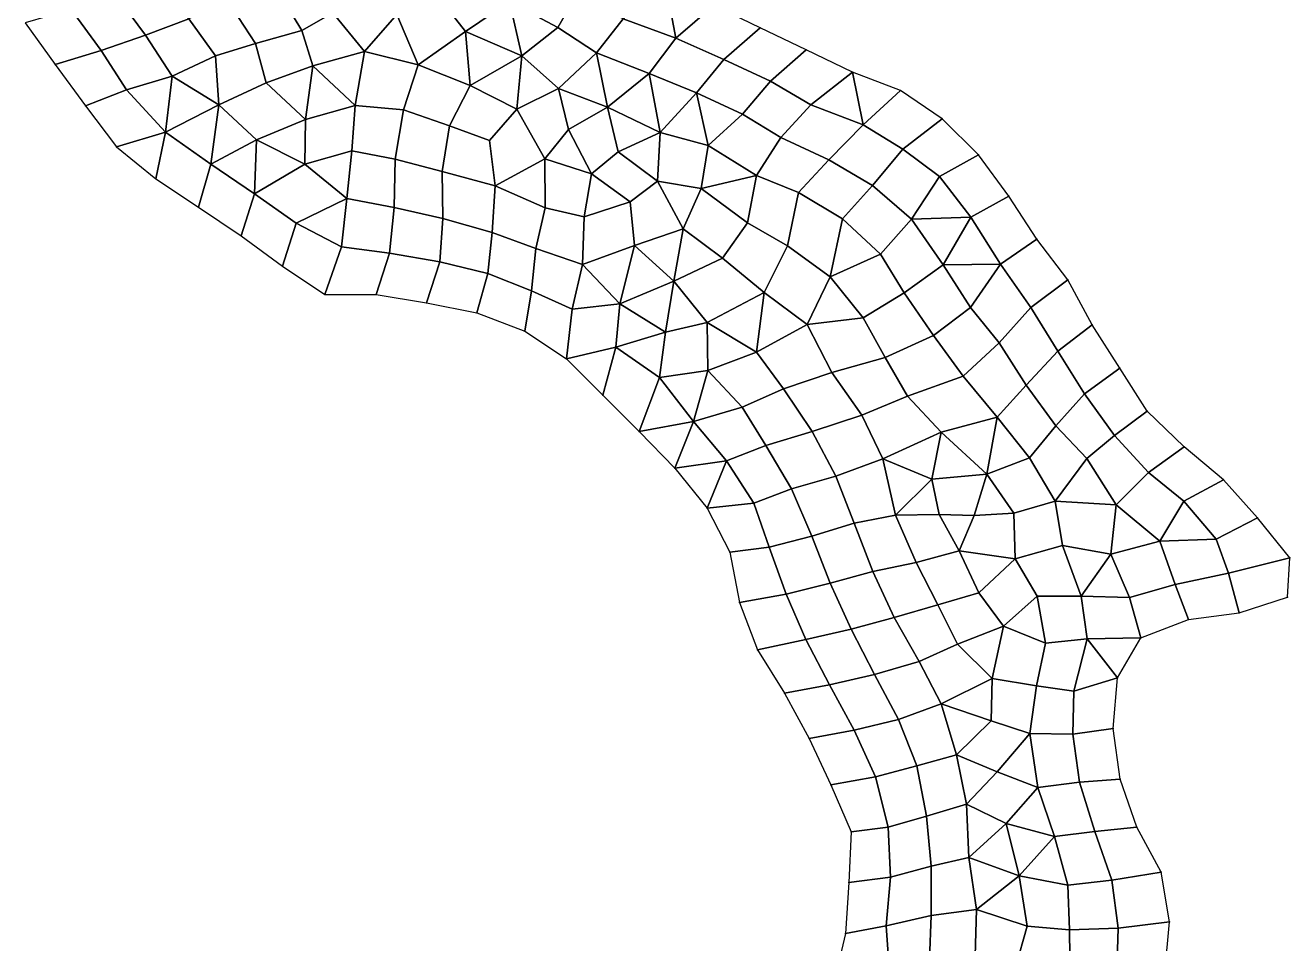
# Model space of a CAD drawing. Extents: x 727294 to 731543, y 8575035 to 8579824.
# Drawn here: x 728298.4 to 728791.2, y 8575365.1 to 8575723.2 of the extents above; entities that cross this region are included whole.
import ezdxf

# ---------------------------------------------------------------- set-up
doc = ezdxf.new("R2010")
doc.units = 0
for name, color, linetype in [('MESH_BOUND', 25, 'CONTINUOUS'), ('MESH_ELEMS', 250, 'CONTINUOUS'), ('MESH_NODES', 18, 'CONTINUOUS')]:
    doc.layers.add(name, color=color, linetype=linetype)

msp = doc.modelspace()

# ---------------------------------------------------------------- linework, layer by layer
at = {"layer": 'MESH_BOUND', "color": 25}
for points in [[(728584.76, 8575722.21, 38.17), (728566.73, 8575730.87, 38.17)], [(728298.43, 8575724.07, 38.17), (728310.06, 8575707.8, 38.17)], [(728602.79, 8575713.55, 38.17), (728584.76, 8575722.21, 38.17)], [(728620.82, 8575704.89, 38.17), (728602.79, 8575713.55, 38.17)], [(728310.06, 8575707.8, 38.17), (728321.93, 8575691.7, 38.17)], [(728639.49, 8575697.75, 38.17), (728620.82, 8575704.89, 38.17)], [(728655.77, 8575686.67, 38.17), (728639.49, 8575697.75, 38.17)], [(728321.93, 8575691.7, 38.17), (728333.96, 8575675.73, 38.17)], [(728669.89, 8575672.61, 38.17), (728655.77, 8575686.67, 38.17)], [(728333.96, 8575675.73, 38.17), (728349.26, 8575663.23, 38.17)], [(728681.67, 8575656.49, 38.17), (728669.89, 8575672.61, 38.17)], [(728349.26, 8575663.23, 38.17), (728365.96, 8575652.23, 38.17)], [(728692.61, 8575639.81, 38.17), (728681.67, 8575656.49, 38.17)], [(728365.96, 8575652.23, 38.17), (728382.52, 8575641.01, 38.17)], [(728382.52, 8575641.01, 38.17), (728398.71, 8575629.28, 38.17)], [(728704.65, 8575623.96, 38.17), (728692.61, 8575639.81, 38.17)], [(728398.71, 8575629.28, 38.17), (728415.12, 8575618.2, 38.17)], [(728714.19, 8575606.38, 38.17), (728704.65, 8575623.96, 38.17)], [(728415.12, 8575618.2, 38.17), (728435.12, 8575618.2, 38.17)], [(728435.12, 8575618.2, 38.17), (728454.84, 8575614.98, 38.17)], [(728454.84, 8575614.98, 38.17), (728474.39, 8575610.99, 38.17)], [(728474.39, 8575610.99, 38.17), (728493.11, 8575603.94, 38.17)], [(728724.91, 8575589.5, 38.17), (728714.19, 8575606.38, 38.17)], [(728493.11, 8575603.94, 38.17), (728509.36, 8575593.06, 38.17)], [(728509.36, 8575593.06, 38.17), (728523.52, 8575578.93, 38.17)], [(728735.67, 8575572.71, 38.17), (728724.91, 8575589.5, 38.17)], [(728523.52, 8575578.93, 38.17), (728537.67, 8575564.8, 38.17)], [(728750.01, 8575558.79, 38.17), (728735.67, 8575572.71, 38.17)], [(728537.67, 8575564.8, 38.17), (728551.57, 8575550.44, 38.17)], [(728765.33, 8575545.93, 38.17), (728750.01, 8575558.79, 38.17)], [(728551.57, 8575550.44, 38.17), (728564.21, 8575534.94, 38.17)], [(728778.6, 8575531.07, 38.17), (728765.33, 8575545.93, 38.17)], [(728564.21, 8575534.94, 38.17), (728573, 8575517.75, 38.17)], [(728791.16, 8575515.5, 38.17), (728778.6, 8575531.07, 38.17)], [(728573, 8575517.75, 38.17), (728576.7, 8575498.12, 38.17)], [(728790.35, 8575500.13, 38.17), (728791.16, 8575515.5, 38.17)], [(728576.7, 8575498.12, 38.17), (728583.77, 8575479.69, 38.17)], [(728771.43, 8575494.13, 38.17), (728790.35, 8575500.13, 38.17)], [(728733.14, 8575484.28, 38.17), (728751.66, 8575491.47, 38.17)], [(728751.66, 8575491.47, 38.17), (728771.43, 8575494.13, 38.17)], [(728723.99, 8575468.79, 38.17), (728733.14, 8575484.28, 38.17)], [(728583.77, 8575479.69, 38.17), (728594.31, 8575462.7, 38.17)], [(728722.3, 8575448.92, 38.17), (728723.99, 8575468.79, 38.17)], [(728594.31, 8575462.7, 38.17), (728603.87, 8575445.13, 38.17)], [(728725.05, 8575429.26, 38.17), (728722.3, 8575448.92, 38.17)], [(728603.87, 8575445.13, 38.17), (728612.32, 8575427.03, 38.17)], [(728731.57, 8575410.51, 38.17), (728725.05, 8575429.26, 38.17)], [(728612.32, 8575427.03, 38.17), (728620.2, 8575408.64, 38.17)], [(728620.2, 8575408.64, 38.17), (728619.33, 8575388.95, 38.17)], [(728741.11, 8575392.93, 38.17), (728731.57, 8575410.51, 38.17)], [(728744.31, 8575373.54, 38.17), (728741.11, 8575392.93, 38.17)], [(728619.33, 8575388.95, 38.17), (728618.06, 8575369, 38.17)], [(728742.55, 8575353.69, 38.17), (728744.31, 8575373.54, 38.17)], [(728618.06, 8575369, 38.17), (728613.51, 8575349.72, 38.17)]]:
    msp.add_polyline3d(points, dxfattribs=at)
at = {"layer": 'MESH_ELEMS', "color": 179}
for points in [[(728396.51, 8575737.34, 38.17), (728406.2, 8575721.14, 38.17), (728418.31, 8575728.06, 38.17), (728407.63, 8575747.32, 38.17)], [(728470.03, 8575720.74, 38.17), (728487.18, 8575732.35, 38.17), (728471.88, 8575744.98, 38.17), (728460.46, 8575732.79, 38.17)], [(728505.9, 8575722.24, 38.17), (728513.19, 8575734.98, 38.17), (728496.37, 8575745.11, 38.17), (728487.18, 8575732.35, 38.17)], [(728345.33, 8575719.24, 38.17), (728362.22, 8575725.69, 38.17), (728350.41, 8575741.16, 38.17), (728333.66, 8575735.06, 38.17)], [(728427.16, 8575739.89, 38.17), (728418.31, 8575728.06, 38.17), (728430.63, 8575712.88, 38.17), (728443.16, 8575727.42, 38.17)], [(728531.45, 8575725.66, 38.17), (728551.96, 8575718.1, 38.17), (728548.12, 8575738.16, 38.17), (728531.45, 8575725.66, 38.17)], [(728566.73, 8575730.87, 38.17), (728548.12, 8575738.16, 38.17), (728551.96, 8575718.1, 38.17), (728566.73, 8575730.87, 38.17)], [(728327.99, 8575713.38, 38.17), (728345.33, 8575719.24, 38.17), (728333.66, 8575735.06, 38.17), (728316.33, 8575729.35, 38.17)], [(728372.52, 8575711.22, 38.17), (728388.13, 8575716.11, 38.17), (728377.12, 8575733.09, 38.17), (728362.22, 8575725.69, 38.17)], [(728396.51, 8575737.34, 38.17), (728377.12, 8575733.09, 38.17), (728388.13, 8575716.11, 38.17), (728406.2, 8575721.14, 38.17)], [(728460.46, 8575732.79, 38.17), (728443.16, 8575727.42, 38.17), (728451.54, 8575707.71, 38.17), (728470.03, 8575720.74, 38.17)], [(728521.08, 8575712.46, 38.17), (728531.45, 8575725.66, 38.17), (728513.19, 8575734.98, 38.17), (728505.9, 8575722.24, 38.17)], [(728316.33, 8575729.35, 38.17), (728298.43, 8575724.07, 38.17), (728310.06, 8575707.8, 38.17), (728327.99, 8575713.38, 38.17)], [(728430.63, 8575712.88, 38.17), (728418.31, 8575728.06, 38.17), (728406.2, 8575721.14, 38.17), (728410.53, 8575707.31, 38.17)], [(728470.03, 8575720.74, 38.17), (728491.87, 8575711.29, 38.17), (728487.18, 8575732.35, 38.17), (728470.03, 8575720.74, 38.17)], [(728487.18, 8575732.35, 38.17), (728491.87, 8575711.29, 38.17), (728505.9, 8575722.24, 38.17), (728487.18, 8575732.35, 38.17)], [(728570.69, 8575709.79, 38.17), (728584.76, 8575722.21, 38.17), (728566.73, 8575730.87, 38.17), (728551.96, 8575718.1, 38.17)], [(728355.68, 8575703.37, 38.17), (728372.52, 8575711.22, 38.17), (728362.22, 8575725.69, 38.17), (728345.33, 8575719.24, 38.17)], [(728430.63, 8575712.88, 38.17), (728451.54, 8575707.71, 38.17), (728443.16, 8575727.42, 38.17), (728430.63, 8575712.88, 38.17)], [(728541.6, 8575704.37, 38.17), (728551.96, 8575718.1, 38.17), (728531.45, 8575725.66, 38.17), (728521.08, 8575712.46, 38.17)], [(728345.33, 8575719.24, 38.17), (728327.99, 8575713.38, 38.17), (728337.84, 8575697.93, 38.17), (728355.68, 8575703.37, 38.17)], [(728410.53, 8575707.31, 38.17), (728406.2, 8575721.14, 38.17), (728388.13, 8575716.11, 38.17), (728392.25, 8575700.73, 38.17)], [(728470.03, 8575720.74, 38.17), (728451.54, 8575707.71, 38.17), (728471.79, 8575699.73, 38.17), (728470.03, 8575720.74, 38.17)], [(728491.87, 8575711.29, 38.17), (728470.03, 8575720.74, 38.17), (728471.79, 8575699.73, 38.17), (728491.87, 8575711.29, 38.17)], [(728505.9, 8575722.24, 38.17), (728491.87, 8575711.29, 38.17), (728506.18, 8575698.52, 38.17), (728521.08, 8575712.46, 38.17)], [(728560, 8575696.76, 38.17), (728570.69, 8575709.79, 38.17), (728551.96, 8575718.1, 38.17), (728541.6, 8575704.37, 38.17)], [(728588.84, 8575701.42, 38.17), (728602.79, 8575713.55, 38.17), (728584.76, 8575722.21, 38.17), (728570.69, 8575709.79, 38.17)], [(728321.93, 8575691.7, 38.17), (728337.84, 8575697.93, 38.17), (728327.99, 8575713.38, 38.17), (728310.06, 8575707.8, 38.17)], [(728392.25, 8575700.73, 38.17), (728388.13, 8575716.11, 38.17), (728372.52, 8575711.22, 38.17), (728373.82, 8575692.08, 38.17)], [(728602.79, 8575713.55, 38.17), (728588.84, 8575701.42, 38.17), (728604.5, 8575692.1, 38.17), (728620.82, 8575704.89, 38.17)], [(728373.82, 8575692.08, 38.17), (728372.52, 8575711.22, 38.17), (728355.68, 8575703.37, 38.17), (728373.82, 8575692.08, 38.17)], [(728426.92, 8575691.88, 38.17), (728430.63, 8575712.88, 38.17), (728410.53, 8575707.31, 38.17), (728426.92, 8575691.88, 38.17)], [(728445.81, 8575690.19, 38.17), (728451.54, 8575707.71, 38.17), (728430.63, 8575712.88, 38.17), (728426.92, 8575691.88, 38.17)], [(728490.04, 8575690.5, 38.17), (728491.87, 8575711.29, 38.17), (728471.79, 8575699.73, 38.17), (728490.04, 8575690.5, 38.17)], [(728490.04, 8575690.5, 38.17), (728506.18, 8575698.52, 38.17), (728491.87, 8575711.29, 38.17), (728490.04, 8575690.5, 38.17)], [(728525.34, 8575691.22, 38.17), (728521.08, 8575712.46, 38.17), (728506.18, 8575698.52, 38.17), (728525.34, 8575691.22, 38.17)], [(728525.34, 8575691.22, 38.17), (728541.6, 8575704.37, 38.17), (728521.08, 8575712.46, 38.17), (728525.34, 8575691.22, 38.17)], [(728577.94, 8575688.44, 38.17), (728588.84, 8575701.42, 38.17), (728570.69, 8575709.79, 38.17), (728560, 8575696.76, 38.17)], [(728337.84, 8575697.93, 38.17), (728353.05, 8575681.47, 38.17), (728355.68, 8575703.37, 38.17), (728337.84, 8575697.93, 38.17)], [(728353.05, 8575681.47, 38.17), (728373.82, 8575692.08, 38.17), (728355.68, 8575703.37, 38.17), (728353.05, 8575681.47, 38.17)], [(728410.53, 8575707.31, 38.17), (728392.25, 8575700.73, 38.17), (728407.66, 8575686.46, 38.17), (728410.53, 8575707.31, 38.17)], [(728410.53, 8575707.31, 38.17), (728407.66, 8575686.46, 38.17), (728426.92, 8575691.88, 38.17), (728410.53, 8575707.31, 38.17)], [(728463.73, 8575683.97, 38.17), (728471.79, 8575699.73, 38.17), (728451.54, 8575707.71, 38.17), (728445.81, 8575690.19, 38.17)], [(728541.6, 8575704.37, 38.17), (728525.34, 8575691.22, 38.17), (728545.78, 8575681.38, 38.17), (728541.6, 8575704.37, 38.17)], [(728560, 8575696.76, 38.17), (728541.6, 8575704.37, 38.17), (728545.78, 8575681.38, 38.17), (728560, 8575696.76, 38.17)], [(728620.82, 8575704.89, 38.17), (728604.5, 8575692.1, 38.17), (728624.88, 8575684.28, 38.17), (728620.82, 8575704.89, 38.17)], [(728639.49, 8575697.75, 38.17), (728620.82, 8575704.89, 38.17), (728624.88, 8575684.28, 38.17), (728639.49, 8575697.75, 38.17)], [(728388.55, 8575678.46, 38.17), (728407.66, 8575686.46, 38.17), (728392.25, 8575700.73, 38.17), (728373.82, 8575692.08, 38.17)], [(728479.38, 8575678.25, 38.17), (728490.04, 8575690.5, 38.17), (728471.79, 8575699.73, 38.17), (728463.73, 8575683.97, 38.17)], [(728510.08, 8575682.57, 38.17), (728506.18, 8575698.52, 38.17), (728490.04, 8575690.5, 38.17), (728500.92, 8575671.04, 38.17)], [(728506.18, 8575698.52, 38.17), (728510.08, 8575682.57, 38.17), (728525.34, 8575691.22, 38.17), (728506.18, 8575698.52, 38.17)], [(728592.9, 8575679.45, 38.17), (728604.5, 8575692.1, 38.17), (728588.84, 8575701.42, 38.17), (728577.94, 8575688.44, 38.17)], [(728337.84, 8575697.93, 38.17), (728321.93, 8575691.7, 38.17), (728333.96, 8575675.73, 38.17), (728353.05, 8575681.47, 38.17)], [(728564.6, 8575676.29, 38.17), (728560, 8575696.76, 38.17), (728545.78, 8575681.38, 38.17), (728564.6, 8575676.29, 38.17)], [(728560, 8575696.76, 38.17), (728564.6, 8575676.29, 38.17), (728577.94, 8575688.44, 38.17), (728560, 8575696.76, 38.17)], [(728639.49, 8575697.75, 38.17), (728624.88, 8575684.28, 38.17), (728640.41, 8575674.86, 38.17), (728655.77, 8575686.67, 38.17)], [(728370.73, 8575668.99, 38.17), (728373.82, 8575692.08, 38.17), (728353.05, 8575681.47, 38.17), (728370.73, 8575668.99, 38.17)], [(728373.82, 8575692.08, 38.17), (728370.73, 8575668.99, 38.17), (728388.55, 8575678.46, 38.17), (728373.82, 8575692.08, 38.17)], [(728425.64, 8575674.16, 38.17), (728426.92, 8575691.88, 38.17), (728407.66, 8575686.46, 38.17), (728407.4, 8575668.98, 38.17)], [(728445.81, 8575690.19, 38.17), (728426.92, 8575691.88, 38.17), (728425.64, 8575674.16, 38.17), (728442.58, 8575670.89, 38.17)], [(728442.58, 8575670.89, 38.17), (728460.84, 8575666.19, 38.17), (728463.73, 8575683.97, 38.17), (728445.81, 8575690.19, 38.17)], [(728500.92, 8575671.04, 38.17), (728490.04, 8575690.5, 38.17), (728479.38, 8575678.25, 38.17), (728481.57, 8575660.51, 38.17)], [(728510.08, 8575682.57, 38.17), (728519.05, 8575665.27, 38.17), (728529.52, 8575673.76, 38.17), (728525.34, 8575691.22, 38.17)], [(728525.34, 8575691.22, 38.17), (728529.52, 8575673.76, 38.17), (728545.78, 8575681.38, 38.17), (728525.34, 8575691.22, 38.17)], [(728577.94, 8575688.44, 38.17), (728564.6, 8575676.29, 38.17), (728583.42, 8575664.6, 38.17), (728592.9, 8575679.45, 38.17)], [(728611.57, 8575670.73, 38.17), (728624.88, 8575684.28, 38.17), (728604.5, 8575692.1, 38.17), (728592.9, 8575679.45, 38.17)], [(728407.66, 8575686.46, 38.17), (728388.55, 8575678.46, 38.17), (728407.4, 8575668.98, 38.17), (728407.66, 8575686.46, 38.17)], [(728479.38, 8575678.25, 38.17), (728463.73, 8575683.97, 38.17), (728460.84, 8575666.19, 38.17), (728481.57, 8575660.51, 38.17)], [(728628.53, 8575660.66, 38.17), (728640.41, 8575674.86, 38.17), (728624.88, 8575684.28, 38.17), (728611.57, 8575670.73, 38.17)], [(728654.68, 8575664.23, 38.17), (728669.89, 8575672.61, 38.17), (728655.77, 8575686.67, 38.17), (728640.41, 8575674.86, 38.17)], [(728333.96, 8575675.73, 38.17), (728349.26, 8575663.23, 38.17), (728353.05, 8575681.47, 38.17), (728333.96, 8575675.73, 38.17)], [(728349.26, 8575663.23, 38.17), (728365.96, 8575652.23, 38.17), (728370.73, 8575668.99, 38.17), (728353.05, 8575681.47, 38.17)], [(728370.73, 8575668.99, 38.17), (728387.81, 8575657.42, 38.17), (728388.55, 8575678.46, 38.17), (728370.73, 8575668.99, 38.17)], [(728407.4, 8575668.98, 38.17), (728388.55, 8575678.46, 38.17), (728387.81, 8575657.42, 38.17), (728407.4, 8575668.98, 38.17)], [(728500.92, 8575671.04, 38.17), (728519.05, 8575665.27, 38.17), (728510.08, 8575682.57, 38.17), (728500.92, 8575671.04, 38.17)], [(728529.52, 8575673.76, 38.17), (728544.81, 8575662.37, 38.17), (728545.78, 8575681.38, 38.17), (728529.52, 8575673.76, 38.17)], [(728544.81, 8575662.37, 38.17), (728561.83, 8575659.48, 38.17), (728564.6, 8575676.29, 38.17), (728545.78, 8575681.38, 38.17)], [(728599.78, 8575658.02, 38.17), (728611.57, 8575670.73, 38.17), (728592.9, 8575679.45, 38.17), (728583.42, 8575664.6, 38.17)], [(728407.4, 8575668.98, 38.17), (728423.71, 8575655.61, 38.17), (728425.64, 8575674.16, 38.17), (728407.4, 8575668.98, 38.17)], [(728423.71, 8575655.61, 38.17), (728442.15, 8575652.1, 38.17), (728442.58, 8575670.89, 38.17), (728425.64, 8575674.16, 38.17)], [(728534.2, 8575654.29, 38.17), (728544.81, 8575662.37, 38.17), (728529.52, 8575673.76, 38.17), (728519.05, 8575665.27, 38.17)], [(728583.42, 8575664.6, 38.17), (728564.6, 8575676.29, 38.17), (728561.83, 8575659.48, 38.17), (728583.42, 8575664.6, 38.17)], [(728654.68, 8575664.23, 38.17), (728640.41, 8575674.86, 38.17), (728628.53, 8575660.66, 38.17), (728643.75, 8575647.6, 38.17)], [(728365.96, 8575652.23, 38.17), (728382.52, 8575641.01, 38.17), (728387.81, 8575657.42, 38.17), (728370.73, 8575668.99, 38.17)], [(728404.04, 8575646.02, 38.17), (728423.71, 8575655.61, 38.17), (728407.4, 8575668.98, 38.17), (728387.81, 8575657.42, 38.17)], [(728442.15, 8575652.1, 38.17), (728461.13, 8575647.81, 38.17), (728460.84, 8575666.19, 38.17), (728442.58, 8575670.89, 38.17)], [(728481.57, 8575660.51, 38.17), (728501, 8575651.92, 38.17), (728500.92, 8575671.04, 38.17), (728481.57, 8575660.51, 38.17)], [(728519.05, 8575665.27, 38.17), (728500.92, 8575671.04, 38.17), (728501, 8575651.92, 38.17), (728516.24, 8575648.46, 38.17)], [(728616.83, 8575647.69, 38.17), (728628.53, 8575660.66, 38.17), (728611.57, 8575670.73, 38.17), (728599.78, 8575658.02, 38.17)], [(728666.89, 8575648.33, 38.17), (728681.67, 8575656.49, 38.17), (728669.89, 8575672.61, 38.17), (728654.68, 8575664.23, 38.17)], [(728481.57, 8575660.51, 38.17), (728460.84, 8575666.19, 38.17), (728461.13, 8575647.81, 38.17), (728480.34, 8575642.35, 38.17)], [(728534.2, 8575654.29, 38.17), (728519.05, 8575665.27, 38.17), (728516.24, 8575648.46, 38.17), (728534.2, 8575654.29, 38.17)], [(728583.42, 8575664.6, 38.17), (728561.83, 8575659.48, 38.17), (728579.86, 8575646.11, 38.17), (728583.42, 8575664.6, 38.17)], [(728599.78, 8575658.02, 38.17), (728583.42, 8575664.6, 38.17), (728579.86, 8575646.11, 38.17), (728595.44, 8575637.14, 38.17)], [(728654.68, 8575664.23, 38.17), (728643.75, 8575647.6, 38.17), (728666.89, 8575648.33, 38.17), (728654.68, 8575664.23, 38.17)], [(728480.34, 8575642.35, 38.17), (728497.4, 8575636.17, 38.17), (728501, 8575651.92, 38.17), (728481.57, 8575660.51, 38.17)], [(728534.2, 8575654.29, 38.17), (728535.88, 8575637.23, 38.17), (728554.75, 8575643.85, 38.17), (728544.81, 8575662.37, 38.17)], [(728544.81, 8575662.37, 38.17), (728554.75, 8575643.85, 38.17), (728561.83, 8575659.48, 38.17), (728544.81, 8575662.37, 38.17)], [(728554.75, 8575643.85, 38.17), (728570.15, 8575632.36, 38.17), (728579.86, 8575646.11, 38.17), (728561.83, 8575659.48, 38.17)], [(728631.65, 8575633.88, 38.17), (728643.75, 8575647.6, 38.17), (728628.53, 8575660.66, 38.17), (728616.83, 8575647.69, 38.17)], [(728404.04, 8575646.02, 38.17), (728387.81, 8575657.42, 38.17), (728382.52, 8575641.01, 38.17), (728398.71, 8575629.28, 38.17)], [(728423.71, 8575655.61, 38.17), (728404.04, 8575646.02, 38.17), (728421.64, 8575636.76, 38.17), (728423.71, 8575655.61, 38.17)], [(728421.64, 8575636.76, 38.17), (728440.31, 8575634.35, 38.17), (728442.15, 8575652.1, 38.17), (728423.71, 8575655.61, 38.17)], [(728535.88, 8575637.23, 38.17), (728534.2, 8575654.29, 38.17), (728516.24, 8575648.46, 38.17), (728515.53, 8575629.92, 38.17)], [(728616.83, 8575647.69, 38.17), (728599.78, 8575658.02, 38.17), (728595.44, 8575637.14, 38.17), (728612.02, 8575625.09, 38.17)], [(728681.67, 8575656.49, 38.17), (728666.89, 8575648.33, 38.17), (728678.49, 8575630.04, 38.17), (728692.61, 8575639.81, 38.17)], [(728440.31, 8575634.35, 38.17), (728460.01, 8575630.99, 38.17), (728461.13, 8575647.81, 38.17), (728442.15, 8575652.1, 38.17)], [(728497.4, 8575636.17, 38.17), (728515.53, 8575629.92, 38.17), (728516.24, 8575648.46, 38.17), (728501, 8575651.92, 38.17)], [(728398.71, 8575629.28, 38.17), (728415.12, 8575618.2, 38.17), (728421.64, 8575636.76, 38.17), (728404.04, 8575646.02, 38.17)], [(728480.34, 8575642.35, 38.17), (728461.13, 8575647.81, 38.17), (728460.01, 8575630.99, 38.17), (728478.64, 8575626.43, 38.17)], [(728595.44, 8575637.14, 38.17), (728579.86, 8575646.11, 38.17), (728570.15, 8575632.36, 38.17), (728586.37, 8575618.98, 38.17)], [(728612.02, 8575625.09, 38.17), (728631.65, 8575633.88, 38.17), (728616.83, 8575647.69, 38.17), (728612.02, 8575625.09, 38.17)], [(728656.17, 8575629.77, 38.17), (728643.75, 8575647.6, 38.17), (728631.65, 8575633.88, 38.17), (728640.86, 8575618.85, 38.17)], [(728643.75, 8575647.6, 38.17), (728656.17, 8575629.77, 38.17), (728666.89, 8575648.33, 38.17), (728643.75, 8575647.6, 38.17)], [(728656.17, 8575629.77, 38.17), (728678.49, 8575630.04, 38.17), (728666.89, 8575648.33, 38.17), (728656.17, 8575629.77, 38.17)], [(728497.4, 8575636.17, 38.17), (728480.34, 8575642.35, 38.17), (728478.64, 8575626.43, 38.17), (728495.67, 8575619.6, 38.17)], [(728535.88, 8575637.23, 38.17), (728551.15, 8575623.36, 38.17), (728554.75, 8575643.85, 38.17), (728535.88, 8575637.23, 38.17)], [(728554.75, 8575643.85, 38.17), (728551.15, 8575623.36, 38.17), (728570.15, 8575632.36, 38.17), (728554.75, 8575643.85, 38.17)], [(728690.25, 8575613.18, 38.17), (728704.65, 8575623.96, 38.17), (728692.61, 8575639.81, 38.17), (728678.49, 8575630.04, 38.17)], [(728435.12, 8575618.2, 38.17), (728440.31, 8575634.35, 38.17), (728421.64, 8575636.76, 38.17), (728415.12, 8575618.2, 38.17)], [(728454.84, 8575614.98, 38.17), (728460.01, 8575630.99, 38.17), (728440.31, 8575634.35, 38.17), (728435.12, 8575618.2, 38.17)], [(728515.53, 8575629.92, 38.17), (728497.4, 8575636.17, 38.17), (728495.67, 8575619.6, 38.17), (728511.6, 8575612.47, 38.17)], [(728530.13, 8575614.55, 38.17), (728535.88, 8575637.23, 38.17), (728515.53, 8575629.92, 38.17), (728530.13, 8575614.55, 38.17)], [(728535.88, 8575637.23, 38.17), (728530.13, 8575614.55, 38.17), (728551.15, 8575623.36, 38.17), (728535.88, 8575637.23, 38.17)], [(728612.02, 8575625.09, 38.17), (728595.44, 8575637.14, 38.17), (728586.37, 8575618.98, 38.17), (728603.14, 8575606.43, 38.17)], [(728474.39, 8575610.99, 38.17), (728478.64, 8575626.43, 38.17), (728460.01, 8575630.99, 38.17), (728454.84, 8575614.98, 38.17)], [(728515.53, 8575629.92, 38.17), (728511.6, 8575612.47, 38.17), (728530.13, 8575614.55, 38.17), (728515.53, 8575629.92, 38.17)], [(728570.15, 8575632.36, 38.17), (728551.15, 8575623.36, 38.17), (728564.2, 8575607.27, 38.17), (728586.37, 8575618.98, 38.17)], [(728631.65, 8575633.88, 38.17), (728612.02, 8575625.09, 38.17), (728624.98, 8575609.06, 38.17), (728640.86, 8575618.85, 38.17)], [(728666.82, 8575613.14, 38.17), (728656.17, 8575629.77, 38.17), (728640.86, 8575618.85, 38.17), (728652.32, 8575602.18, 38.17)], [(728666.82, 8575613.14, 38.17), (728678.49, 8575630.04, 38.17), (728656.17, 8575629.77, 38.17), (728666.82, 8575613.14, 38.17)], [(728690.25, 8575613.18, 38.17), (728678.49, 8575630.04, 38.17), (728666.82, 8575613.14, 38.17), (728677.89, 8575599.34, 38.17)], [(728495.67, 8575619.6, 38.17), (728478.64, 8575626.43, 38.17), (728474.39, 8575610.99, 38.17), (728493.11, 8575603.94, 38.17)], [(728624.98, 8575609.06, 38.17), (728612.02, 8575625.09, 38.17), (728603.14, 8575606.43, 38.17), (728624.98, 8575609.06, 38.17)], [(728493.11, 8575603.94, 38.17), (728509.36, 8575593.06, 38.17), (728511.6, 8575612.47, 38.17), (728495.67, 8575619.6, 38.17)], [(728530.13, 8575614.55, 38.17), (728547.86, 8575603.48, 38.17), (728551.15, 8575623.36, 38.17), (728530.13, 8575614.55, 38.17)], [(728551.15, 8575623.36, 38.17), (728547.86, 8575603.48, 38.17), (728564.2, 8575607.27, 38.17), (728551.15, 8575623.36, 38.17)], [(728714.19, 8575606.38, 38.17), (728704.65, 8575623.96, 38.17), (728690.25, 8575613.18, 38.17), (728700.78, 8575596.11, 38.17)], [(728511.6, 8575612.47, 38.17), (728509.36, 8575593.06, 38.17), (728528.51, 8575597.72, 38.17), (728530.13, 8575614.55, 38.17)], [(728528.51, 8575597.72, 38.17), (728547.86, 8575603.48, 38.17), (728530.13, 8575614.55, 38.17), (728528.51, 8575597.72, 38.17)], [(728586.37, 8575618.98, 38.17), (728564.2, 8575607.27, 38.17), (728583.38, 8575595.76, 38.17), (728586.37, 8575618.98, 38.17)], [(728586.37, 8575618.98, 38.17), (728583.38, 8575595.76, 38.17), (728603.14, 8575606.43, 38.17), (728586.37, 8575618.98, 38.17)], [(728633.48, 8575593.67, 38.17), (728652.32, 8575602.18, 38.17), (728640.86, 8575618.85, 38.17), (728624.98, 8575609.06, 38.17)], [(728677.89, 8575599.34, 38.17), (728666.82, 8575613.14, 38.17), (728652.32, 8575602.18, 38.17), (728663.94, 8575586.36, 38.17)], [(728700.78, 8575596.11, 38.17), (728690.25, 8575613.18, 38.17), (728677.89, 8575599.34, 38.17), (728688.51, 8575582.8, 38.17)], [(728564.46, 8575588.57, 38.17), (728564.2, 8575607.27, 38.17), (728547.86, 8575603.48, 38.17), (728545.59, 8575585.89, 38.17)], [(728564.46, 8575588.57, 38.17), (728583.38, 8575595.76, 38.17), (728564.2, 8575607.27, 38.17), (728564.46, 8575588.57, 38.17)], [(728593.9, 8575581.38, 38.17), (728612.67, 8575587.72, 38.17), (728603.14, 8575606.43, 38.17), (728583.38, 8575595.76, 38.17)], [(728612.67, 8575587.72, 38.17), (728633.48, 8575593.67, 38.17), (728624.98, 8575609.06, 38.17), (728603.14, 8575606.43, 38.17)], [(728724.91, 8575589.5, 38.17), (728714.19, 8575606.38, 38.17), (728700.78, 8575596.11, 38.17), (728711.19, 8575579.41, 38.17)], [(728545.59, 8575585.89, 38.17), (728547.86, 8575603.48, 38.17), (728528.51, 8575597.72, 38.17), (728545.59, 8575585.89, 38.17)], [(728642.23, 8575578.6, 38.17), (728663.94, 8575586.36, 38.17), (728652.32, 8575602.18, 38.17), (728633.48, 8575593.67, 38.17)], [(728528.51, 8575597.72, 38.17), (728509.36, 8575593.06, 38.17), (728523.52, 8575578.93, 38.17), (728528.51, 8575597.72, 38.17)], [(728545.59, 8575585.89, 38.17), (728528.51, 8575597.72, 38.17), (728523.52, 8575578.93, 38.17), (728537.67, 8575564.8, 38.17)], [(728583.38, 8575595.76, 38.17), (728564.46, 8575588.57, 38.17), (728577.74, 8575574.26, 38.17), (728593.9, 8575581.38, 38.17)], [(728663.94, 8575586.36, 38.17), (728677.19, 8575570.38, 38.17), (728688.51, 8575582.8, 38.17), (728677.89, 8575599.34, 38.17)], [(728711.19, 8575579.41, 38.17), (728700.78, 8575596.11, 38.17), (728688.51, 8575582.8, 38.17), (728700.08, 8575567.03, 38.17)], [(728624.44, 8575571.15, 38.17), (728642.23, 8575578.6, 38.17), (728633.48, 8575593.67, 38.17), (728612.67, 8575587.72, 38.17)], [(728537.67, 8575564.8, 38.17), (728558.79, 8575568.65, 38.17), (728545.59, 8575585.89, 38.17), (728537.67, 8575564.8, 38.17)], [(728558.79, 8575568.65, 38.17), (728564.46, 8575588.57, 38.17), (728545.59, 8575585.89, 38.17), (728558.79, 8575568.65, 38.17)], [(728558.79, 8575568.65, 38.17), (728577.74, 8575574.26, 38.17), (728564.46, 8575588.57, 38.17), (728558.79, 8575568.65, 38.17)], [(728605.1, 8575564.73, 38.17), (728624.44, 8575571.15, 38.17), (728612.67, 8575587.72, 38.17), (728593.9, 8575581.38, 38.17)], [(728655.32, 8575564.47, 38.17), (728677.19, 8575570.38, 38.17), (728663.94, 8575586.36, 38.17), (728642.23, 8575578.6, 38.17)], [(728722.94, 8575563.19, 38.17), (728735.67, 8575572.71, 38.17), (728724.91, 8575589.5, 38.17), (728711.19, 8575579.41, 38.17)], [(728593.9, 8575581.38, 38.17), (728577.74, 8575574.26, 38.17), (728587.04, 8575559.26, 38.17), (728605.1, 8575564.73, 38.17)], [(728700.08, 8575567.03, 38.17), (728688.51, 8575582.8, 38.17), (728677.19, 8575570.38, 38.17), (728689.82, 8575554.54, 38.17)], [(728632.6, 8575554.13, 38.17), (728655.32, 8575564.47, 38.17), (728642.23, 8575578.6, 38.17), (728624.44, 8575571.15, 38.17)], [(728722.94, 8575563.19, 38.17), (728711.19, 8575579.41, 38.17), (728700.08, 8575567.03, 38.17), (728712.06, 8575554.21, 38.17)], [(728571.7, 8575553.35, 38.17), (728587.04, 8575559.26, 38.17), (728577.74, 8575574.26, 38.17), (728558.79, 8575568.65, 38.17)], [(728624.44, 8575571.15, 38.17), (728605.1, 8575564.73, 38.17), (728614.24, 8575547.34, 38.17), (728632.6, 8575554.13, 38.17)], [(728677.19, 8575570.38, 38.17), (728655.32, 8575564.47, 38.17), (728673.18, 8575548.12, 38.17), (728677.19, 8575570.38, 38.17)], [(728677.19, 8575570.38, 38.17), (728673.18, 8575548.12, 38.17), (728689.82, 8575554.54, 38.17), (728677.19, 8575570.38, 38.17)], [(728735.67, 8575572.71, 38.17), (728722.94, 8575563.19, 38.17), (728736.18, 8575548.77, 38.17), (728750.01, 8575558.79, 38.17)], [(728537.67, 8575564.8, 38.17), (728551.57, 8575550.44, 38.17), (728558.79, 8575568.65, 38.17), (728537.67, 8575564.8, 38.17)], [(728558.79, 8575568.65, 38.17), (728551.57, 8575550.44, 38.17), (728571.7, 8575553.35, 38.17), (728558.79, 8575568.65, 38.17)], [(728689.82, 8575554.54, 38.17), (728699.78, 8575537.63, 38.17), (728712.06, 8575554.21, 38.17), (728700.08, 8575567.03, 38.17)], [(728605.1, 8575564.73, 38.17), (728587.04, 8575559.26, 38.17), (728597.02, 8575542.4, 38.17), (728614.24, 8575547.34, 38.17)], [(728651.66, 8575546.14, 38.17), (728655.32, 8575564.47, 38.17), (728632.6, 8575554.13, 38.17), (728651.66, 8575546.14, 38.17)], [(728655.32, 8575564.47, 38.17), (728651.66, 8575546.14, 38.17), (728673.18, 8575548.12, 38.17), (728655.32, 8575564.47, 38.17)], [(728712.06, 8575554.21, 38.17), (728723.47, 8575536.14, 38.17), (728736.18, 8575548.77, 38.17), (728722.94, 8575563.19, 38.17)], [(728582.37, 8575536.88, 38.17), (728597.02, 8575542.4, 38.17), (728587.04, 8575559.26, 38.17), (728571.7, 8575553.35, 38.17)], [(728750.01, 8575558.79, 38.17), (728736.18, 8575548.77, 38.17), (728749.9, 8575537.59, 38.17), (728765.33, 8575545.93, 38.17)], [(728571.7, 8575553.35, 38.17), (728551.57, 8575550.44, 38.17), (728564.21, 8575534.94, 38.17), (728571.7, 8575553.35, 38.17)], [(728571.7, 8575553.35, 38.17), (728564.21, 8575534.94, 38.17), (728582.37, 8575536.88, 38.17), (728571.7, 8575553.35, 38.17)], [(728621.45, 8575529.05, 38.17), (728637.55, 8575532.13, 38.17), (728632.6, 8575554.13, 38.17), (728614.24, 8575547.34, 38.17)], [(728651.66, 8575546.14, 38.17), (728632.6, 8575554.13, 38.17), (728637.55, 8575532.13, 38.17), (728651.66, 8575546.14, 38.17)], [(728689.82, 8575554.54, 38.17), (728673.18, 8575548.12, 38.17), (728683.63, 8575532.98, 38.17), (728699.78, 8575537.63, 38.17)], [(728723.47, 8575536.14, 38.17), (728712.06, 8575554.21, 38.17), (728699.78, 8575537.63, 38.17), (728723.47, 8575536.14, 38.17)], [(728604.98, 8575523.96, 38.17), (728621.45, 8575529.05, 38.17), (728614.24, 8575547.34, 38.17), (728597.02, 8575542.4, 38.17)], [(728651.66, 8575546.14, 38.17), (728637.55, 8575532.13, 38.17), (728654.55, 8575532.39, 38.17), (728651.66, 8575546.14, 38.17)], [(728654.55, 8575532.39, 38.17), (728668.17, 8575531.97, 38.17), (728673.18, 8575548.12, 38.17), (728651.66, 8575546.14, 38.17)], [(728673.18, 8575548.12, 38.17), (728668.17, 8575531.97, 38.17), (728683.63, 8575532.98, 38.17), (728673.18, 8575548.12, 38.17)], [(728749.9, 8575537.59, 38.17), (728736.18, 8575548.77, 38.17), (728723.47, 8575536.14, 38.17), (728740.6, 8575522, 38.17)], [(728762.48, 8575522.84, 38.17), (728778.6, 8575531.07, 38.17), (728765.33, 8575545.93, 38.17), (728749.9, 8575537.59, 38.17)], [(728588.29, 8575519.74, 38.17), (728604.98, 8575523.96, 38.17), (728597.02, 8575542.4, 38.17), (728582.37, 8575536.88, 38.17)], [(728582.37, 8575536.88, 38.17), (728564.21, 8575534.94, 38.17), (728573, 8575517.75, 38.17), (728588.29, 8575519.74, 38.17)], [(728683.63, 8575532.98, 38.17), (728684.19, 8575515.12, 38.17), (728702.66, 8575520.37, 38.17), (728699.78, 8575537.63, 38.17)], [(728723.47, 8575536.14, 38.17), (728699.78, 8575537.63, 38.17), (728702.66, 8575520.37, 38.17), (728721.44, 8575516.9, 38.17)], [(728723.47, 8575536.14, 38.17), (728721.44, 8575516.9, 38.17), (728740.6, 8575522, 38.17), (728723.47, 8575536.14, 38.17)], [(728749.9, 8575537.59, 38.17), (728740.6, 8575522, 38.17), (728762.48, 8575522.84, 38.17), (728749.9, 8575537.59, 38.17)], [(728637.55, 8575532.13, 38.17), (728621.45, 8575529.05, 38.17), (728628.74, 8575510.23, 38.17), (728645.63, 8575513.66, 38.17)], [(728645.63, 8575513.66, 38.17), (728662.39, 8575518.19, 38.17), (728654.55, 8575532.39, 38.17), (728637.55, 8575532.13, 38.17)], [(728662.39, 8575518.19, 38.17), (728668.17, 8575531.97, 38.17), (728654.55, 8575532.39, 38.17), (728662.39, 8575518.19, 38.17)], [(728684.19, 8575515.12, 38.17), (728683.63, 8575532.98, 38.17), (728668.17, 8575531.97, 38.17), (728662.39, 8575518.19, 38.17)], [(728767.34, 8575509.56, 38.17), (728791.16, 8575515.5, 38.17), (728778.6, 8575531.07, 38.17), (728762.48, 8575522.84, 38.17)], [(728621.45, 8575529.05, 38.17), (728604.98, 8575523.96, 38.17), (728612.12, 8575505.69, 38.17), (728628.74, 8575510.23, 38.17)], [(728594.97, 8575501.41, 38.17), (728612.12, 8575505.69, 38.17), (728604.98, 8575523.96, 38.17), (728588.29, 8575519.74, 38.17)], [(728746.5, 8575505.09, 38.17), (728740.6, 8575522, 38.17), (728721.44, 8575516.9, 38.17), (728728.75, 8575500, 38.17)], [(728746.5, 8575505.09, 38.17), (728767.34, 8575509.56, 38.17), (728762.48, 8575522.84, 38.17), (728740.6, 8575522, 38.17)], [(728576.7, 8575498.12, 38.17), (728594.97, 8575501.41, 38.17), (728588.29, 8575519.74, 38.17), (728573, 8575517.75, 38.17)], [(728654.07, 8575497.14, 38.17), (728669.96, 8575501.91, 38.17), (728662.39, 8575518.19, 38.17), (728645.63, 8575513.66, 38.17)], [(728662.39, 8575518.19, 38.17), (728669.96, 8575501.91, 38.17), (728684.19, 8575515.12, 38.17), (728662.39, 8575518.19, 38.17)], [(728702.66, 8575520.37, 38.17), (728684.19, 8575515.12, 38.17), (728692.75, 8575500.57, 38.17), (728709.92, 8575500.55, 38.17)], [(728702.66, 8575520.37, 38.17), (728709.92, 8575500.55, 38.17), (728721.44, 8575516.9, 38.17), (728702.66, 8575520.37, 38.17)], [(728709.92, 8575500.55, 38.17), (728728.75, 8575500, 38.17), (728721.44, 8575516.9, 38.17), (728709.92, 8575500.55, 38.17)], [(728637.03, 8575492.25, 38.17), (728654.07, 8575497.14, 38.17), (728645.63, 8575513.66, 38.17), (728628.74, 8575510.23, 38.17)], [(728669.96, 8575501.91, 38.17), (728679.65, 8575488.84, 38.17), (728692.75, 8575500.57, 38.17), (728684.19, 8575515.12, 38.17)], [(728767.34, 8575509.56, 38.17), (728771.43, 8575494.13, 38.17), (728790.35, 8575500.13, 38.17), (728791.16, 8575515.5, 38.17)], [(728620.26, 8575487.67, 38.17), (728637.03, 8575492.25, 38.17), (728628.74, 8575510.23, 38.17), (728612.12, 8575505.69, 38.17)], [(728767.34, 8575509.56, 38.17), (728746.5, 8575505.09, 38.17), (728751.66, 8575491.47, 38.17), (728771.43, 8575494.13, 38.17)], [(728594.97, 8575501.41, 38.17), (728576.7, 8575498.12, 38.17), (728583.77, 8575479.69, 38.17), (728602.63, 8575483.63, 38.17)], [(728602.63, 8575483.63, 38.17), (728620.26, 8575487.67, 38.17), (728612.12, 8575505.69, 38.17), (728594.97, 8575501.41, 38.17)], [(728661.69, 8575481.87, 38.17), (728679.65, 8575488.84, 38.17), (728669.96, 8575501.91, 38.17), (728654.07, 8575497.14, 38.17)], [(728733.14, 8575484.28, 38.17), (728751.66, 8575491.47, 38.17), (728746.5, 8575505.09, 38.17), (728728.75, 8575500, 38.17)], [(728646.73, 8575475.13, 38.17), (728661.69, 8575481.87, 38.17), (728654.07, 8575497.14, 38.17), (728637.03, 8575492.25, 38.17)], [(728692.75, 8575500.57, 38.17), (728679.65, 8575488.84, 38.17), (728696.01, 8575482.23, 38.17), (728692.75, 8575500.57, 38.17)], [(728696.01, 8575482.23, 38.17), (728712.23, 8575483.99, 38.17), (728709.92, 8575500.55, 38.17), (728692.75, 8575500.57, 38.17)], [(728712.23, 8575483.99, 38.17), (728733.14, 8575484.28, 38.17), (728728.75, 8575500, 38.17), (728709.92, 8575500.55, 38.17)], [(728629.34, 8575470.01, 38.17), (728646.73, 8575475.13, 38.17), (728637.03, 8575492.25, 38.17), (728620.26, 8575487.67, 38.17)], [(728620.26, 8575487.67, 38.17), (728602.63, 8575483.63, 38.17), (728611.87, 8575466.03, 38.17), (728629.34, 8575470.01, 38.17)], [(728661.69, 8575481.87, 38.17), (728675.26, 8575468.48, 38.17), (728679.65, 8575488.84, 38.17), (728661.69, 8575481.87, 38.17)], [(728675.26, 8575468.48, 38.17), (728692.55, 8575465.56, 38.17), (728696.01, 8575482.23, 38.17), (728679.65, 8575488.84, 38.17)], [(728594.31, 8575462.7, 38.17), (728611.87, 8575466.03, 38.17), (728602.63, 8575483.63, 38.17), (728583.77, 8575479.69, 38.17)], [(728655.36, 8575458.56, 38.17), (728675.26, 8575468.48, 38.17), (728661.69, 8575481.87, 38.17), (728646.73, 8575475.13, 38.17)], [(728707.02, 8575463.53, 38.17), (728712.23, 8575483.99, 38.17), (728696.01, 8575482.23, 38.17), (728692.55, 8575465.56, 38.17)], [(728712.23, 8575483.99, 38.17), (728707.02, 8575463.53, 38.17), (728723.99, 8575468.79, 38.17), (728712.23, 8575483.99, 38.17)], [(728723.99, 8575468.79, 38.17), (728733.14, 8575484.28, 38.17), (728712.23, 8575483.99, 38.17), (728723.99, 8575468.79, 38.17)], [(728638.66, 8575452.46, 38.17), (728655.36, 8575458.56, 38.17), (728646.73, 8575475.13, 38.17), (728629.34, 8575470.01, 38.17)], [(728621.41, 8575448.29, 38.17), (728638.66, 8575452.46, 38.17), (728629.34, 8575470.01, 38.17), (728611.87, 8575466.03, 38.17)], [(728675.26, 8575468.48, 38.17), (728655.36, 8575458.56, 38.17), (728674.77, 8575451.91, 38.17), (728675.26, 8575468.48, 38.17)], [(728674.77, 8575451.91, 38.17), (728689.9, 8575446.97, 38.17), (728692.55, 8575465.56, 38.17), (728675.26, 8575468.48, 38.17)], [(728722.3, 8575448.92, 38.17), (728723.99, 8575468.79, 38.17), (728707.02, 8575463.53, 38.17), (728706.67, 8575446.77, 38.17)], [(728603.87, 8575445.13, 38.17), (728621.41, 8575448.29, 38.17), (728611.87, 8575466.03, 38.17), (728594.31, 8575462.7, 38.17)], [(728706.67, 8575446.77, 38.17), (728707.02, 8575463.53, 38.17), (728692.55, 8575465.56, 38.17), (728689.9, 8575446.97, 38.17)], [(728655.36, 8575458.56, 38.17), (728638.66, 8575452.46, 38.17), (728645.83, 8575434.39, 38.17), (728661.31, 8575438.73, 38.17)], [(728655.36, 8575458.56, 38.17), (728661.31, 8575438.73, 38.17), (728674.77, 8575451.91, 38.17), (728655.36, 8575458.56, 38.17)], [(728638.66, 8575452.46, 38.17), (728621.41, 8575448.29, 38.17), (728629.76, 8575430.08, 38.17), (728645.83, 8575434.39, 38.17)], [(728674.77, 8575451.91, 38.17), (728661.31, 8575438.73, 38.17), (728677.17, 8575432.13, 38.17), (728689.9, 8575446.97, 38.17)], [(728612.32, 8575427.03, 38.17), (728629.76, 8575430.08, 38.17), (728621.41, 8575448.29, 38.17), (728603.87, 8575445.13, 38.17)], [(728677.17, 8575432.13, 38.17), (728693.04, 8575426.02, 38.17), (728689.9, 8575446.97, 38.17), (728677.17, 8575432.13, 38.17)], [(728706.67, 8575446.77, 38.17), (728689.9, 8575446.97, 38.17), (728693.04, 8575426.02, 38.17), (728709.25, 8575428.01, 38.17)], [(728709.25, 8575428.01, 38.17), (728725.05, 8575429.26, 38.17), (728722.3, 8575448.92, 38.17), (728706.67, 8575446.77, 38.17)], [(728665.25, 8575419.53, 38.17), (728661.31, 8575438.73, 38.17), (728645.83, 8575434.39, 38.17), (728649.6, 8575414.79, 38.17)], [(728665.25, 8575419.53, 38.17), (728677.17, 8575432.13, 38.17), (728661.31, 8575438.73, 38.17), (728665.25, 8575419.53, 38.17)], [(728649.6, 8575414.79, 38.17), (728645.83, 8575434.39, 38.17), (728629.76, 8575430.08, 38.17), (728634.73, 8575410.56, 38.17)], [(728680.61, 8575411.89, 38.17), (728693.04, 8575426.02, 38.17), (728677.17, 8575432.13, 38.17), (728665.25, 8575419.53, 38.17)], [(728620.2, 8575408.64, 38.17), (728634.73, 8575410.56, 38.17), (728629.76, 8575430.08, 38.17), (728612.32, 8575427.03, 38.17)], [(728699.49, 8575406.91, 38.17), (728715.21, 8575408.88, 38.17), (728709.25, 8575428.01, 38.17), (728693.04, 8575426.02, 38.17)], [(728715.21, 8575408.88, 38.17), (728731.57, 8575410.51, 38.17), (728725.05, 8575429.26, 38.17), (728709.25, 8575428.01, 38.17)], [(728699.49, 8575406.91, 38.17), (728693.04, 8575426.02, 38.17), (728680.61, 8575411.89, 38.17), (728699.49, 8575406.91, 38.17)], [(728666.18, 8575398.72, 38.17), (728665.25, 8575419.53, 38.17), (728649.6, 8575414.79, 38.17), (728651.44, 8575395.34, 38.17)], [(728665.25, 8575419.53, 38.17), (728666.18, 8575398.72, 38.17), (728680.61, 8575411.89, 38.17), (728665.25, 8575419.53, 38.17)], [(728651.44, 8575395.34, 38.17), (728649.6, 8575414.79, 38.17), (728634.73, 8575410.56, 38.17), (728635.55, 8575390.96, 38.17)], [(728635.55, 8575390.96, 38.17), (728634.73, 8575410.56, 38.17), (728620.2, 8575408.64, 38.17), (728619.33, 8575388.95, 38.17)], [(728680.61, 8575411.89, 38.17), (728666.18, 8575398.72, 38.17), (728685.67, 8575391.58, 38.17), (728680.61, 8575411.89, 38.17)], [(728680.61, 8575411.89, 38.17), (728685.67, 8575391.58, 38.17), (728699.49, 8575406.91, 38.17), (728680.61, 8575411.89, 38.17)], [(728704.76, 8575387.94, 38.17), (728721.86, 8575389.89, 38.17), (728715.21, 8575408.88, 38.17), (728699.49, 8575406.91, 38.17)], [(728721.86, 8575389.89, 38.17), (728741.11, 8575392.93, 38.17), (728731.57, 8575410.51, 38.17), (728715.21, 8575408.88, 38.17)], [(728699.49, 8575406.91, 38.17), (728685.67, 8575391.58, 38.17), (728704.76, 8575387.94, 38.17), (728699.49, 8575406.91, 38.17)], [(728669.15, 8575378.42, 38.17), (728666.18, 8575398.72, 38.17), (728651.44, 8575395.34, 38.17), (728651.42, 8575376.11, 38.17)], [(728685.67, 8575391.58, 38.17), (728666.18, 8575398.72, 38.17), (728669.15, 8575378.42, 38.17), (728685.67, 8575391.58, 38.17)], [(728651.42, 8575376.11, 38.17), (728651.44, 8575395.34, 38.17), (728635.55, 8575390.96, 38.17), (728633.95, 8575372.06, 38.17)], [(728724.33, 8575371.08, 38.17), (728744.31, 8575373.54, 38.17), (728741.11, 8575392.93, 38.17), (728721.86, 8575389.89, 38.17)], [(728633.95, 8575372.06, 38.17), (728635.55, 8575390.96, 38.17), (728619.33, 8575388.95, 38.17), (728618.06, 8575369, 38.17)], [(728688.81, 8575371.89, 38.17), (728685.67, 8575391.58, 38.17), (728669.15, 8575378.42, 38.17), (728688.81, 8575371.89, 38.17)], [(728688.81, 8575371.89, 38.17), (728705.36, 8575370.45, 38.17), (728704.76, 8575387.94, 38.17), (728685.67, 8575391.58, 38.17)], [(728721.86, 8575389.89, 38.17), (728704.76, 8575387.94, 38.17), (728705.36, 8575370.45, 38.17), (728724.33, 8575371.08, 38.17)], [(728668.55, 8575360.39, 38.17), (728669.15, 8575378.42, 38.17), (728651.42, 8575376.11, 38.17), (728650.81, 8575358.89, 38.17)], [(728668.55, 8575360.39, 38.17), (728684.27, 8575355.74, 38.17), (728688.81, 8575371.89, 38.17), (728669.15, 8575378.42, 38.17)], [(728650.81, 8575358.89, 38.17), (728651.42, 8575376.11, 38.17), (728633.95, 8575372.06, 38.17), (728635.17, 8575353.74, 38.17)], [(728742.55, 8575353.69, 38.17), (728744.31, 8575373.54, 38.17), (728724.33, 8575371.08, 38.17), (728723.83, 8575354.22, 38.17)], [(728635.17, 8575353.74, 38.17), (728633.95, 8575372.06, 38.17), (728618.06, 8575369, 38.17), (728613.51, 8575349.72, 38.17)], [(728684.27, 8575355.74, 38.17), (728705.56, 8575349.26, 38.17), (728705.36, 8575370.45, 38.17), (728688.81, 8575371.89, 38.17)], [(728705.36, 8575370.45, 38.17), (728705.56, 8575349.26, 38.17), (728723.83, 8575354.22, 38.17), (728724.33, 8575371.08, 38.17)]]:
    msp.add_3dface(points, dxfattribs=at)
at = {"layer": 'MESH_NODES', "color": 18}
for p in [(728345.33, 8575719.24, 38.17), (728406.2, 8575721.14, 38.17), (728470.03, 8575720.74, 38.17), (728505.9, 8575722.24, 38.17), (728551.96, 8575718.1, 38.17), (728584.76, 8575722.21, 38.17), (728327.99, 8575713.38, 38.17), (728388.13, 8575716.11, 38.17), (728602.79, 8575713.55, 38.17), (728372.52, 8575711.22, 38.17), (728430.63, 8575712.88, 38.17), (728491.87, 8575711.29, 38.17), (728521.08, 8575712.46, 38.17), (728570.69, 8575709.79, 38.17), (728310.06, 8575707.8, 38.17), (728355.68, 8575703.37, 38.17), (728410.53, 8575707.31, 38.17), (728451.54, 8575707.71, 38.17), (728541.6, 8575704.37, 38.17), (728620.82, 8575704.89, 38.17), (728392.25, 8575700.73, 38.17), (728471.79, 8575699.73, 38.17), (728506.18, 8575698.52, 38.17), (728588.84, 8575701.42, 38.17), (728337.84, 8575697.93, 38.17), (728560, 8575696.76, 38.17), (728639.49, 8575697.75, 38.17), (728321.93, 8575691.7, 38.17), (728373.82, 8575692.08, 38.17), (728426.92, 8575691.88, 38.17), (728445.81, 8575690.19, 38.17), (728490.04, 8575690.5, 38.17), (728525.34, 8575691.22, 38.17), (728577.94, 8575688.44, 38.17), (728604.5, 8575692.1, 38.17), (728407.66, 8575686.46, 38.17), (728463.73, 8575683.97, 38.17), (728624.88, 8575684.28, 38.17), (728655.77, 8575686.67, 38.17), (728353.05, 8575681.47, 38.17), (728388.55, 8575678.46, 38.17), (728510.08, 8575682.57, 38.17), (728545.78, 8575681.38, 38.17), (728592.9, 8575679.45, 38.17), (728333.96, 8575675.73, 38.17), (728425.64, 8575674.16, 38.17), (728479.38, 8575678.25, 38.17), (728529.52, 8575673.76, 38.17), (728564.6, 8575676.29, 38.17), (728640.41, 8575674.86, 38.17), (728370.73, 8575668.99, 38.17), (728407.4, 8575668.98, 38.17), (728442.58, 8575670.89, 38.17), (728500.92, 8575671.04, 38.17), (728611.57, 8575670.73, 38.17), (728669.89, 8575672.61, 38.17), (728460.84, 8575666.19, 38.17), (728519.05, 8575665.27, 38.17), (728583.42, 8575664.6, 38.17), (728654.68, 8575664.23, 38.17), (728349.26, 8575663.23, 38.17), (728481.57, 8575660.51, 38.17), (728544.81, 8575662.37, 38.17), (728561.83, 8575659.48, 38.17), (728628.53, 8575660.66, 38.17), (728387.81, 8575657.42, 38.17), (728423.71, 8575655.61, 38.17), (728534.2, 8575654.29, 38.17), (728599.78, 8575658.02, 38.17), (728681.67, 8575656.49, 38.17), (728365.96, 8575652.23, 38.17), (728442.15, 8575652.1, 38.17), (728501, 8575651.92, 38.17), (728404.04, 8575646.02, 38.17), (728461.13, 8575647.81, 38.17), (728516.24, 8575648.46, 38.17), (728579.86, 8575646.11, 38.17), (728616.83, 8575647.69, 38.17), (728643.75, 8575647.6, 38.17), (728666.89, 8575648.33, 38.17), (728382.52, 8575641.01, 38.17), (728480.34, 8575642.35, 38.17), (728554.75, 8575643.85, 38.17), (728692.61, 8575639.81, 38.17), (728421.64, 8575636.76, 38.17), (728440.31, 8575634.35, 38.17), (728497.4, 8575636.17, 38.17), (728535.88, 8575637.23, 38.17), (728595.44, 8575637.14, 38.17), (728398.71, 8575629.28, 38.17), (728460.01, 8575630.99, 38.17), (728515.53, 8575629.92, 38.17), (728570.15, 8575632.36, 38.17), (728631.65, 8575633.88, 38.17), (728656.17, 8575629.77, 38.17), (728678.49, 8575630.04, 38.17), (728478.64, 8575626.43, 38.17), (728612.02, 8575625.09, 38.17), (728495.67, 8575619.6, 38.17), (728551.15, 8575623.36, 38.17), (728704.65, 8575623.96, 38.17), (728415.12, 8575618.2, 38.17), (728435.12, 8575618.2, 38.17), (728454.84, 8575614.98, 38.17), (728530.13, 8575614.55, 38.17), (728586.37, 8575618.98, 38.17), (728640.86, 8575618.85, 38.17), (728474.39, 8575610.99, 38.17), (728511.6, 8575612.47, 38.17), (728666.82, 8575613.14, 38.17), (728690.25, 8575613.18, 38.17), (728564.2, 8575607.27, 38.17), (728603.14, 8575606.43, 38.17), (728624.98, 8575609.06, 38.17), (728714.19, 8575606.38, 38.17), (728493.11, 8575603.94, 38.17), (728547.86, 8575603.48, 38.17), (728652.32, 8575602.18, 38.17), (728528.51, 8575597.72, 38.17), (728583.38, 8575595.76, 38.17), (728677.89, 8575599.34, 38.17), (728700.78, 8575596.11, 38.17), (728509.36, 8575593.06, 38.17), (728633.48, 8575593.67, 38.17), (728545.59, 8575585.89, 38.17), (728564.46, 8575588.57, 38.17), (728612.67, 8575587.72, 38.17), (728663.94, 8575586.36, 38.17), (728724.91, 8575589.5, 38.17), (728593.9, 8575581.38, 38.17), (728688.51, 8575582.8, 38.17), (728523.52, 8575578.93, 38.17), (728642.23, 8575578.6, 38.17), (728711.19, 8575579.41, 38.17), (728577.74, 8575574.26, 38.17), (728624.44, 8575571.15, 38.17), (728677.19, 8575570.38, 38.17), (728735.67, 8575572.71, 38.17), (728558.79, 8575568.65, 38.17), (728700.08, 8575567.03, 38.17), (728537.67, 8575564.8, 38.17), (728605.1, 8575564.73, 38.17), (728655.32, 8575564.47, 38.17), (728722.94, 8575563.19, 38.17), (728587.04, 8575559.26, 38.17), (728750.01, 8575558.79, 38.17), (728551.57, 8575550.44, 38.17), (728571.7, 8575553.35, 38.17), (728632.6, 8575554.13, 38.17), (728689.82, 8575554.54, 38.17), (728712.06, 8575554.21, 38.17), (728614.24, 8575547.34, 38.17), (728651.66, 8575546.14, 38.17), (728673.18, 8575548.12, 38.17), (728736.18, 8575548.77, 38.17), (728765.33, 8575545.93, 38.17), (728597.02, 8575542.4, 38.17), (728582.37, 8575536.88, 38.17), (728699.78, 8575537.63, 38.17), (728723.47, 8575536.14, 38.17), (728749.9, 8575537.59, 38.17), (728564.21, 8575534.94, 38.17), (728637.55, 8575532.13, 38.17), (728654.55, 8575532.39, 38.17), (728668.17, 8575531.97, 38.17), (728683.63, 8575532.98, 38.17), (728778.6, 8575531.07, 38.17), (728621.45, 8575529.05, 38.17), (728604.98, 8575523.96, 38.17), (728740.6, 8575522, 38.17), (728762.48, 8575522.84, 38.17), (728573, 8575517.75, 38.17), (728588.29, 8575519.74, 38.17), (728662.39, 8575518.19, 38.17), (728702.66, 8575520.37, 38.17), (728721.44, 8575516.9, 38.17), (728645.63, 8575513.66, 38.17), (728684.19, 8575515.12, 38.17), (728791.16, 8575515.5, 38.17), (728628.74, 8575510.23, 38.17), (728767.34, 8575509.56, 38.17), (728594.97, 8575501.41, 38.17), (728612.12, 8575505.69, 38.17), (728669.96, 8575501.91, 38.17), (728746.5, 8575505.09, 38.17), (728576.7, 8575498.12, 38.17), (728654.07, 8575497.14, 38.17), (728692.75, 8575500.57, 38.17), (728709.92, 8575500.55, 38.17), (728728.75, 8575500, 38.17), (728790.35, 8575500.13, 38.17), (728637.03, 8575492.25, 38.17), (728751.66, 8575491.47, 38.17), (728771.43, 8575494.13, 38.17), (728620.26, 8575487.67, 38.17), (728679.65, 8575488.84, 38.17), (728602.63, 8575483.63, 38.17), (728661.69, 8575481.87, 38.17), (728696.01, 8575482.23, 38.17), (728712.23, 8575483.99, 38.17), (728733.14, 8575484.28, 38.17), (728583.77, 8575479.69, 38.17), (728646.73, 8575475.13, 38.17), (728629.34, 8575470.01, 38.17), (728675.26, 8575468.48, 38.17), (728723.99, 8575468.79, 38.17), (728594.31, 8575462.7, 38.17), (728611.87, 8575466.03, 38.17), (728692.55, 8575465.56, 38.17), (728707.02, 8575463.53, 38.17), (728655.36, 8575458.56, 38.17), (728638.66, 8575452.46, 38.17), (728674.77, 8575451.91, 38.17), (728621.41, 8575448.29, 38.17), (728689.9, 8575446.97, 38.17), (728722.3, 8575448.92, 38.17), (728603.87, 8575445.13, 38.17), (728706.67, 8575446.77, 38.17), (728661.31, 8575438.73, 38.17), (728645.83, 8575434.39, 38.17), (728677.17, 8575432.13, 38.17), (728629.76, 8575430.08, 38.17), (728709.25, 8575428.01, 38.17), (728725.05, 8575429.26, 38.17), (728612.32, 8575427.03, 38.17), (728693.04, 8575426.02, 38.17), (728665.25, 8575419.53, 38.17), (728649.6, 8575414.79, 38.17), (728620.2, 8575408.64, 38.17), (728634.73, 8575410.56, 38.17), (728680.61, 8575411.89, 38.17), (728715.21, 8575408.88, 38.17), (728731.57, 8575410.51, 38.17), (728699.49, 8575406.91, 38.17), (728666.18, 8575398.72, 38.17), (728651.44, 8575395.34, 38.17), (728741.11, 8575392.93, 38.17), (728619.33, 8575388.95, 38.17), (728635.55, 8575390.96, 38.17), (728685.67, 8575391.58, 38.17), (728704.76, 8575387.94, 38.17), (728721.86, 8575389.89, 38.17), (728669.15, 8575378.42, 38.17), (728651.42, 8575376.11, 38.17), (728744.31, 8575373.54, 38.17), (728618.06, 8575369, 38.17), (728633.95, 8575372.06, 38.17), (728688.81, 8575371.89, 38.17), (728705.36, 8575370.45, 38.17), (728724.33, 8575371.08, 38.17)]:
    msp.add_point(p, dxfattribs=at)

doc.saveas('drawing.dxf')
